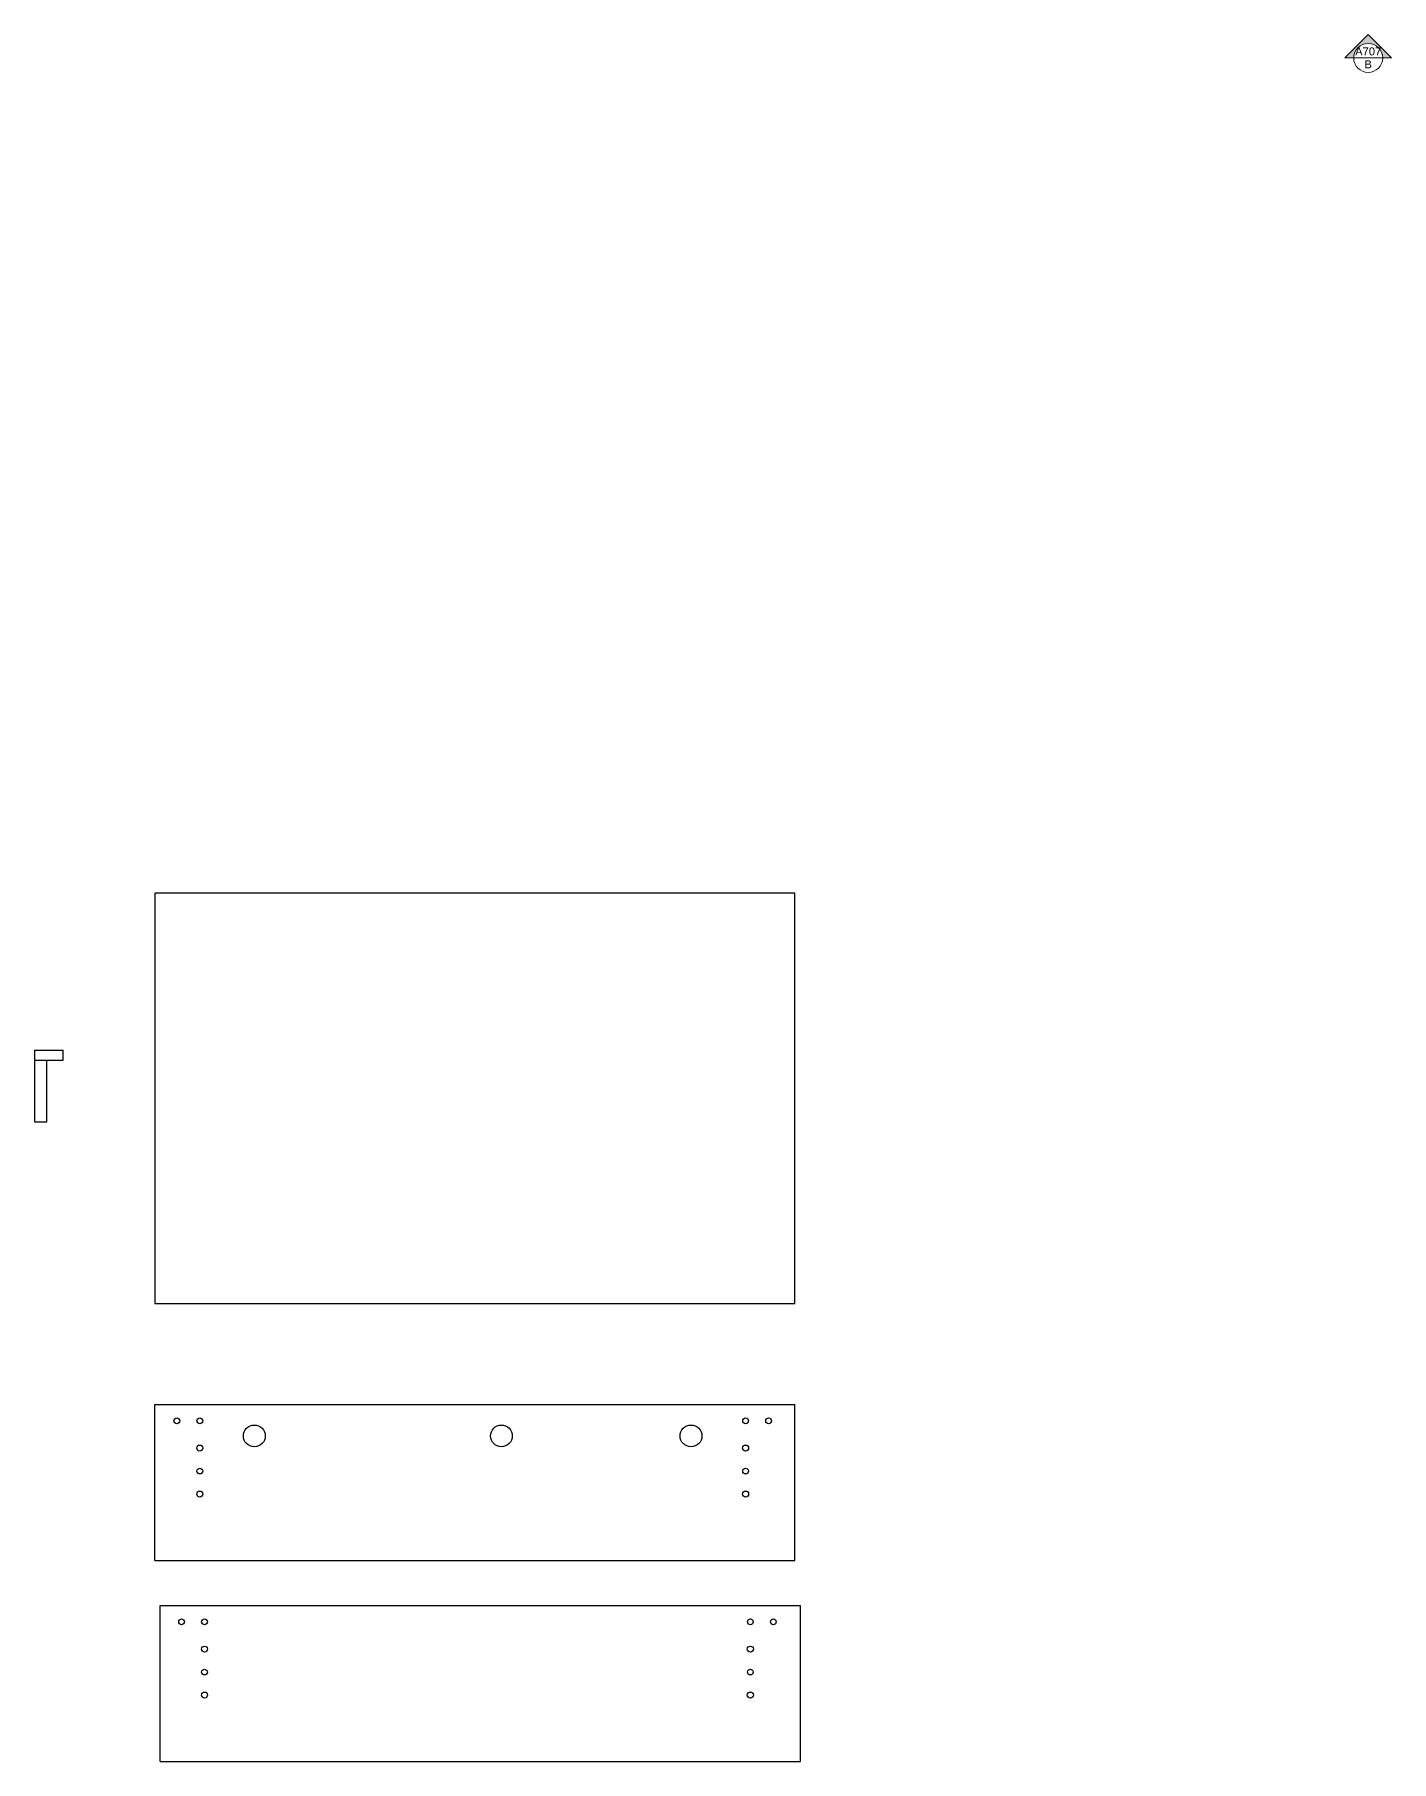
# Model space of a CAD drawing. Header units: millimetres. Extents: x 1628 to 5948, y -265 to 1722.
# Drawn here: x 4987.9 to 5318.5, y 103 to 523.8 of the extents above; entities that cross this region are included whole.
import ezdxf
from ezdxf.enums import TextEntityAlignment as Align

# ---------------------------------------------------------------- set-up
doc = ezdxf.new("R2010")
doc.units = ezdxf.units.MM
doc.layers.get('0').update_dxf_attribs({"color": 8})
doc.layers.add('A-PRSP-1', color=7, linetype='Continuous', lineweight=40)
doc.layers.add('QUOTE', color=5, linetype='Continuous')
doc.styles.get("Standard").update_dxf_attribs({"font": 'Arial.ttf'})

# ---------------------------------------------------------------- blocks, each defined once
blk = doc.blocks.new('SYMBOL')
at = {"layer": 'A-PRSP-1', "linetype": 'Continuous', "lineweight": 20}
h = blk.add_hatch(color=256, dxfattribs=at)
h.dxf.hatch_style = 1
h.paths.add_polyline_path([(11.206, 4.948), (11.316, 4.948, -1), (11.678, 4.948), (11.788, 4.948), (11.497, 5.241)])
at = {"linetype": 'Continuous', "lineweight": 20}
blk.add_line((11.316, 4.948), (11.678, 4.948), dxfattribs=at)
at = {"layer": 'A-PRSP-1', "linetype": 'Continuous', "lineweight": 20}
for p, q in [((11.206, 4.948), (11.497, 5.241)), ((11.788, 4.948), (11.497, 5.241)), ((11.316, 4.948), (11.206, 4.948)), ((11.678, 4.948), (11.788, 4.948))]:
    blk.add_line(p, q, dxfattribs=at)
blk.add_circle((11.497, 4.948), 0.181, dxfattribs=at)
at = {"linetype": 'Continuous', "lineweight": 20}
for tag, p in [('TAVOLA', (11.497, 5.08)), ('SEZIONE', (11.497, 4.918))]:
    blk.add_attdef(tag, text='', height=0.1, dxfattribs=at).set_placement(p, align=Align.TOP_CENTER)

msp = doc.modelspace()

# ---------------------------------------------------------------- linework, layer by layer
for p, q in [((5173.15, 314.58), (5017.15, 314.58)), ((5017.15, 314.58), (5017.15, 214.58)), ((5173.15, 214.58), (5173.15, 314.58)), ((4987.87, 276.32), (4994.87, 276.32)), ((4987.87, 276.32), (4987.87, 273.82)), ((4987.87, 273.82), (4994.87, 273.82)), ((4987.87, 273.82), (4987.87, 258.82)), ((4990.87, 258.82), (4990.87, 273.82)), ((4994.87, 273.82), (4994.87, 276.32)), ((4987.87, 258.82), (4990.87, 258.82)), ((5017.15, 214.58), (5173.15, 214.58)), ((5017.15, 214.58), (5173.15, 214.58)), ((5017.15, 151.93), (5017.15, 189.93)), ((5017.15, 189.93), (5173.15, 189.93)), ((5173.15, 151.93), (5173.15, 189.93)), ((5017.15, 151.93), (5173.15, 151.93)), ((5018.5, 102.98), (5018.5, 140.98)), ((5018.5, 140.98), (5174.5, 140.98)), ((5174.5, 102.98), (5174.5, 140.98)), ((5018.5, 102.98), (5174.5, 102.98))]:
    msp.add_line(p, q)
for centre, radius in [((5022.54, 185.98), 0.7), ((5028.14, 185.98), 0.7), ((5161.14, 185.98), 0.7), ((5166.74, 185.98), 0.7), ((5041.43, 182.3), 2.66), ((5101.63, 182.3), 2.66), ((5147.83, 182.3), 2.66), ((5028.14, 179.33), 0.735), ((5161.14, 179.33), 0.735), ((5028.14, 173.73), 0.7), ((5161.14, 173.73), 0.7), ((5028.14, 168.13), 0.735), ((5161.14, 168.13), 0.735), ((5023.69, 137), 0.7), ((5029.29, 137), 0.7), ((5162.29, 137), 0.7), ((5167.89, 137), 0.7), ((5029.29, 130.35), 0.735), ((5162.29, 130.35), 0.735), ((5029.29, 124.75), 0.7), ((5162.29, 124.75), 0.7), ((5029.29, 119.15), 0.735), ((5162.29, 119.15), 0.735)]:
    msp.add_circle(centre, radius)

# ---------------------------------------------------------------- block references
at = {"layer": 'QUOTE', "xscale": 19.50110641980523, "yscale": 19.50110641980523, "zscale": 19.50110641980523}
msp.add_blockref('SYMBOL', (5088.64, 421.56), dxfattribs=at).add_auto_attribs({'SEZIONE': 'B', 'TAVOLA': 'A707'})

doc.saveas('drawing.dxf')
